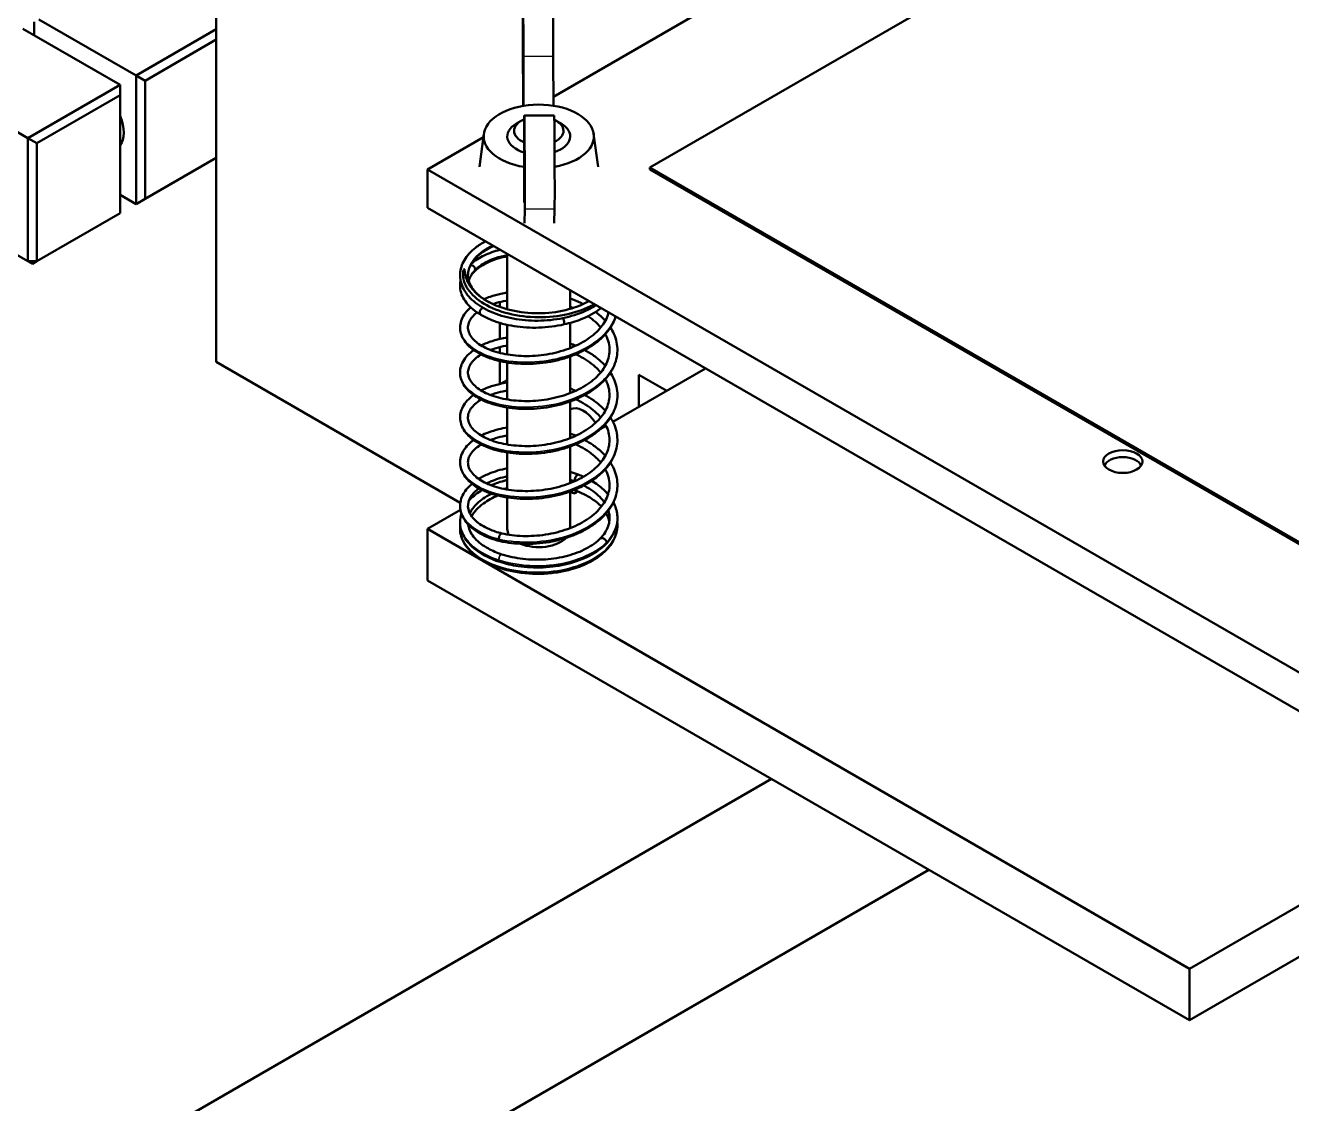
# Model space of a CAD drawing. Header units: millimetres. Extents: x -2015 to 3360, y -4745 to 2376.
# Drawn here: x 1466.3 to 1546.8, y 817.9 to 886.4 of the extents above; entities that cross this region are included whole.
import ezdxf

# ---------------------------------------------------------------- set-up
doc = ezdxf.new("R2010")
doc.units = ezdxf.units.MM
doc.header["$LTSCALE"] = 8
doc.layers.add('Visible (ISO)', color=7, linetype='Continuous', lineweight=50)
doc.layers.add('Visible Narrow (ISO)', color=7, linetype='Continuous', lineweight=35)

msp = doc.modelspace()

# ---------------------------------------------------------------- linework, layer by layer
at = {"layer": 'Visible (ISO)'}
for p, q in [((1698.667, 996.648), (1499.879, 881.878)), ((1705.632, 992.627), (1506.023, 877.382)), ((1478.452, 905.106), (1478.452, 865.016)), ((1466.886, 885.775), (1466.886, 886.632)), ((1467.172, 886.794), (1473.358, 883.222)), ((1466.147, 886.202), (1472.333, 882.63)), ((1473.358, 883.222), (1478.452, 886.163)), ((1478.452, 885.51), (1473.924, 882.896)), ((1497.944, 885.329), (1497.962, 881.297)), ((1497.98, 881.3), (1497.976, 884.439)), ((1499.876, 884.446), (1499.88, 881.307)), ((1473.358, 875.057), (1473.358, 883.222)), ((1473.358, 883.222), (1473.924, 882.896)), ((1466.482, 879.252), (1472.333, 882.63)), ((1472.333, 882.63), (1472.333, 881.977)), ((1473.924, 882.896), (1473.924, 875.384)), ((1466.482, 879.252), (1461.523, 882.115)), ((1472.333, 881.977), (1467.047, 878.926)), ((1472.333, 874.465), (1472.333, 881.977)), ((1498.035, 880.682), (1499.935, 880.688)), ((1497.841, 880.35), (1497.537, 880.175)), ((1500.062, 880.35), (1500.366, 880.175)), ((1466.482, 871.414), (1466.482, 879.252)), ((1467.047, 878.926), (1466.482, 879.252)), ((1495.435, 879.312), (1491.881, 877.26)), ((1495.462, 879.514), (1495.183, 877.427)), ((1498.023, 876.985), (1498.027, 879.778)), ((1502.441, 879.514), (1502.72, 877.427)), ((1467.047, 878.926), (1467.047, 871.414)), ((1473.924, 875.384), (1478.452, 877.998)), ((1491.881, 877.26), (1716.033, 747.845)), ((1491.881, 874.81), (1491.881, 877.26)), ((1506.023, 877.382), (1715.041, 756.706)), ((1506.023, 877.26), (1506.023, 877.382)), ((1506.023, 877.26), (1715.041, 756.583)), ((1472.333, 875.649), (1473.358, 875.057)), ((1473.358, 875.057), (1473.924, 875.384)), ((1467.047, 871.414), (1472.333, 874.465)), ((1491.881, 874.81), (1716.033, 745.396)), ((1498.059, 874.738), (1498.039, 873.831)), ((1499.939, 873.838), (1499.959, 874.745)), ((1463.957, 872.872), (1466.482, 871.414)), ((1496.952, 868.366), (1496.952, 871.882)), ((1467.047, 871.414), (1466.482, 871.414)), ((1466.765, 871.251), (1466.482, 871.414)), ((1466.765, 871.251), (1467.047, 871.414)), ((1500.952, 868.392), (1500.952, 869.573)), ((1496.483, 868.825), (1496.483, 868.513)), ((1496.483, 867.497), (1496.483, 866.479)), ((1496.952, 865.49), (1496.952, 867.375)), ((1500.952, 865.9), (1500.952, 867.504)), ((1496.483, 865.965), (1496.483, 865.587)), ((1500.952, 863.039), (1500.952, 865.366)), ((1478.452, 865.016), (1493.965, 856.059)), ((1496.483, 865.073), (1496.483, 863.618)), ((1496.952, 862.629), (1496.952, 864.983)), ((1509.558, 864.604), (1503.669, 861.204)), ((1496.952, 863.858), (1496.57, 863.637)), ((1505.322, 864.199), (1505.322, 862.158)), ((1507.089, 863.179), (1505.322, 864.199)), ((1500.952, 860.178), (1500.952, 862.505)), ((1496.952, 859.768), (1496.952, 862.122)), ((1503.236, 860.954), (1502.859, 860.736)), ((1496.952, 856.907), (1496.952, 859.261)), ((1500.994, 859.659), (1500.952, 859.635)), ((1500.952, 857.317), (1500.952, 859.644)), ((1535.231, 858.763), (1535.191, 858.74)), ((1536.919, 858.763), (1536.959, 858.74)), ((1500.952, 854.456), (1500.952, 856.783)), ((1501.26, 856.653), (1501.397, 856.788)), ((1496.952, 854.398), (1496.952, 856.401)), ((1493.975, 855.607), (1491.881, 854.398)), ((1491.881, 854.398), (1540.317, 826.433)), ((1491.881, 851.132), (1491.881, 854.398)), ((1491.881, 851.132), (1540.317, 823.167)), ((1263.491, 694.018), (1513.751, 838.505)), ((1540.317, 826.433), (1557.995, 836.639)), ((1560.824, 835.006), (1540.317, 823.167)), ((1271.623, 687.166), (1523.751, 832.732)), ((1540.317, 823.167), (1540.317, 826.433))]:
    msp.add_line(p, q, dxfattribs=at)
for centre, major_axis, ratio, start_param, end_param in [((1497.958, 885.764), (-0.011, 3), 0.005094, 4.254932, 7.999506), ((1499.858, 885.771), (-0.011, 3), 0.005094, 4.254932, 6.283185), ((1471.166, 880.405), (1, -1.732), 0.57735, 0.184804, 1.385992), ((1498.952, 879.359), (-3.5, 0), 0.57735, 4.718627, 7.585617), ((1498.045, 877.682), (-0.011, 3), 0.005094, 3.335887, 7.080461), ((1498.952, 879.359), (3.5, 0), 0.57735, 5.005071, 7.86022), ((1499.945, 877.688), (0.011, -3), 0.005094, 0.194295, 3.141593), ((1498.952, 879.359), (-2, 0), 0.57735, 5.497787, 7.372168), ((1498.952, 879.709), (-1.571, 0), 0.57735, 5.33997, 7.223515), ((1498.952, 879.709), (1.571, 0), 0.57735, 5.404756, 7.171802), ((1498.952, 879.359), (2, 0), 0.57735, 5.239525, 7.068583), ((1494.685, 870.95), (0.173, -0.18), 0.795718, 0.634179, 2.552714), ((1494.685, 870.95), (0.173, -0.18), 0.795718, 0.038478, 0.634179), ((1495.39, 868.237), (0.113, 0.223), 0.675353, 0.593399, 2.319547), ((1495.39, 868.237), (-0.113, -0.223), 0.675353, 5.46114, 6.236745), ((1500.492, 867.649), (-0.072, 0.24), 0.195713, 4.04847, 5.355451), ((1500.492, 867.649), (0.072, -0.24), 0.195713, 6.27164, 7.190062), ((1501.786, 860.525), (-0.85, 1.472), 0.57735, 4.7982, 6.265082), ((1536.075, 858.276), (-1.193, 0), 0.57735, 3.357425, 6.067353), ((1501.355, 857.632), (-0.103, -0.228), 0.342973, 5.435493, 5.90021), ((1501.355, 857.632), (0.103, 0.228), 0.342973, 0.020242, 2.293901), ((1494.854, 857.062), (-0.156, 0.196), 0.766793, 6.179931, 6.301182), ((1494.854, 857.062), (0.156, -0.196), 0.766793, 0.01948, 0.69916), ((1494.854, 857.062), (-0.156, 0.196), 0.766793, 3.840753, 4.020424), ((1501.355, 856.658), (0.103, 0.228), 0.342973, 1.013834, 1.746261), ((1496.548, 853.871), (0.055, 0.244), 0.477607, 0, 2.211599), ((1498.952, 854.398), (-2, 0), 0.57735, 0, 0.324525), ((1496.548, 853.871), (-0.055, -0.244), 0.477607, 5.353191, 6.283185), ((1498.952, 854.398), (-2, 0), 0.57735, 0.953442, 2.634634), ((1503.049, 853.623), (-0.19, 0.162), 0.632158, 3.703915, 6.234003), ((1503.049, 853.623), (0.19, -0.162), 0.632158, 6.238348, 6.845508), ((1496.548, 852.543), (0.056, 0.244), 0.477615, 6.239524, 6.239573)]:
    msp.add_ellipse(centre, major_axis=major_axis, ratio=ratio, start_param=start_param, end_param=end_param, dxfattribs=at)
msp.add_ellipse((1536.075, 858.684), major_axis=(-1.25, 0), ratio=0.57735, dxfattribs=at)
msp.add_rational_spline([(1498.025, 875.144), (1498.024, 876.095), (1498.023, 876.985)], [1.0011641669, 1.00133321642, 1.0004735734], degree=2, dxfattribs=at)
for points, knots in [([(1502.592, 868.626), (1502.43, 868.52), (1502.256, 868.422), (1501.653, 868.126), (1501.173, 867.959), (1500.167, 867.728), (1499.629, 867.659), (1498.564, 867.627), (1498.024, 867.662), (1497.007, 867.828), (1496.518, 867.961), (1495.646, 868.309), (1495.253, 868.528), (1494.61, 869.032), (1494.354, 869.323), (1494.022, 869.939), (1493.94, 870.273), (1493.965, 870.905), (1494.06, 871.211), (1494.39, 871.775), (1494.63, 872.04), (1495.114, 872.422), (1495.329, 872.56), (1495.563, 872.684)], [0.336949, 0.336949, 0.336949, 0.336949, 0.407154, 0.407154, 0.568232, 0.568232, 0.728537, 0.728537, 0.887849, 0.887849, 1.047063, 1.047063, 1.207135, 1.207135, 1.36834, 1.36834, 1.526427, 1.526427, 1.673627, 1.673627, 1.821885, 1.821885, 1.916762, 1.916762, 1.916762, 1.916762]), ([(1496.084, 872.383), (1495.87, 872.288), (1495.671, 872.181), (1495.194, 871.873), (1494.949, 871.651), (1494.605, 871.194), (1494.502, 870.955), (1494.456, 870.656), (1494.452, 870.593), (1494.452, 870.337), (1494.496, 870.143), (1494.709, 869.688), (1494.926, 869.423), (1495.385, 869.056), (1495.574, 868.933), (1495.783, 868.822)], [1.0520498, 1.0520498, 1.0520498, 1.0520498, 1.1352032, 1.1352032, 1.2769832, 1.2769832, 1.4190661, 1.4190661, 1.457601, 1.457601, 1.5738954, 1.5738954, 1.7342961, 1.7342961, 1.8226981, 1.8226981, 1.8226981, 1.8226981]), ([(1494.686, 871.291), (1494.912, 871.48), (1495.183, 871.65), (1495.791, 871.935), (1496.132, 872.054), (1496.496, 872.146)], [0.035591, 0.035591, 0.035591, 0.035591, 0.1631533, 0.1631533, 0.288728, 0.288728, 0.288728, 0.288728]), ([(1496.952, 871.734), (1496.775, 871.7), (1496.604, 871.66), (1496.043, 871.501), (1495.684, 871.35), (1495.182, 871.054), (1495.003, 870.916), (1494.862, 870.774)], [0.233465, 0.233465, 0.233465, 0.233465, 0.29249, 0.29249, 0.4368144, 0.4368144, 0.5408577, 0.5408577, 0.5408577, 0.5408577]), ([(1502.483, 868.689), (1502.463, 868.678), (1502.444, 868.667), (1501.957, 868.397), (1501.407, 868.193), (1500.204, 867.92), (1499.563, 867.852), (1498.273, 867.864), (1497.637, 867.943), (1496.457, 868.237), (1495.923, 868.449), (1495.031, 868.98), (1494.681, 869.294), (1494.196, 870.015), (1494.131, 870.36), (1494.144, 870.738), (1494.166, 870.832), (1494.189, 870.888), (1494.195, 870.9), (1494.202, 870.91), (1494.204, 870.912), (1494.207, 870.914), (1494.208, 870.914), (1494.21, 870.915), (1494.211, 870.915), (1494.212, 870.915), (1494.212, 870.915), (1494.214, 870.915), (1494.214, 870.915), (1494.215, 870.915), (1494.216, 870.914), (1494.218, 870.913), (1494.219, 870.912), (1494.223, 870.907), (1494.225, 870.903), (1494.232, 870.884), (1494.236, 870.859), (1494.253, 870.737), (1494.267, 870.588), (1494.443, 869.989), (1494.681, 869.684), (1495.195, 869.165), (1495.585, 868.903), (1496.516, 868.476), (1497.047, 868.317), (1498.185, 868.123), (1498.78, 868.091), (1499.957, 868.16), (1500.528, 868.26), (1501.451, 868.544), (1501.818, 868.702), (1502.138, 868.888)], [-2.429101, -2.429101, -2.429101, -2.429101, -2.423026, -2.423026, -2.280146, -2.280146, -2.13754, -2.13754, -1.99533, -1.99533, -1.853602, -1.853602, -1.712201, -1.712201, -1.557296, -1.557296, -1.480831, -1.480831, -1.467331, -1.467331, -1.463894, -1.463894, -1.462548, -1.462548, -1.46181, -1.46181, -1.461222, -1.461222, -1.460576, -1.460576, -1.459592, -1.459592, -1.457348, -1.457348, -1.451914, -1.451914, -1.432322, -1.432322, -1.373399, -1.373399, -1.241664, -1.241664, -1.063455, -1.063455, -0.885345, -0.885345, -0.707725, -0.707725, -0.530535, -0.530535, -0.393854, -0.393854, -0.393854, -0.393854]), ([(1495.271, 868.017), (1494.898, 868.23), (1494.587, 868.485), (1494.145, 869.041), (1494.005, 869.35), (1493.942, 869.837), (1493.95, 870.013), (1493.986, 870.186)], [0.0001633, 0.0001633, 0.0001633, 0.0001633, 0.1651561, 0.1651561, 0.3261348, 0.3261348, 0.4144641, 0.4144641, 0.4144641, 0.4144641]), ([(1496.952, 869.43), (1496.811, 869.408), (1496.672, 869.382), (1496.301, 869.3), (1496.076, 869.236), (1495.726, 869.115), (1495.595, 869.063), (1495.47, 869.007)], [22.9472858, 22.9472858, 22.9472858, 22.9472858, 23.0417474, 23.0417474, 23.2069597, 23.2069597, 23.313126, 23.313126, 23.313126, 23.313126]), ([(1496.952, 868.923), (1496.927, 868.919), (1496.902, 868.915), (1496.663, 868.871), (1496.458, 868.823), (1496.187, 868.744), (1496.112, 868.72), (1496.039, 868.694)], [22.9659114, 22.9659114, 22.9659114, 22.9659114, 22.9840755, 22.9840755, 23.1411214, 23.1411214, 23.2036029, 23.2036029, 23.2036029, 23.2036029]), ([(1501.766, 868.694), (1501.579, 868.791), (1501.384, 868.88), (1501.106, 868.99), (1501.029, 869.019), (1500.952, 869.047)], [21.9170719, 21.9170719, 21.9170719, 21.9170719, 22.0549206, 22.0549206, 22.1065545, 22.1065545, 22.1065545, 22.1065545]), ([(1494.624, 868.486), (1494.529, 868.405), (1494.443, 868.32), (1494.258, 868.106), (1494.168, 867.973), (1494.037, 867.703), (1493.993, 867.567), (1493.949, 867.299), (1493.946, 867.167), (1493.979, 866.907), (1494.014, 866.779), (1494.121, 866.525), (1494.195, 866.399), (1494.383, 866.152), (1494.499, 866.032), (1494.77, 865.803), (1494.927, 865.694), (1495.274, 865.494), (1495.465, 865.402), (1495.876, 865.241), (1496.095, 865.17), (1496.556, 865.052), (1496.797, 865.005), (1497.294, 864.933), (1497.551, 864.91), (1498.073, 864.888), (1498.339, 864.889), (1498.874, 864.917), (1499.143, 864.944), (1499.676, 865.022), (1499.941, 865.075), (1500.461, 865.204), (1500.716, 865.281), (1501.209, 865.459), (1501.447, 865.56), (1501.901, 865.784), (1502.117, 865.908), (1502.518, 866.175), (1502.705, 866.319), (1503.043, 866.624), (1503.195, 866.785), (1503.459, 867.12), (1503.571, 867.294), (1503.735, 867.615), (1503.794, 867.759), (1503.839, 867.906)], [23.59118, 23.59118, 23.59118, 23.59118, 23.704125, 23.704125, 23.863702, 23.863702, 24.012804, 24.012804, 24.152992, 24.152992, 24.292551, 24.292551, 24.439597, 24.439597, 24.596868, 24.596868, 24.76088, 24.76088, 24.927031, 24.927031, 25.093079, 25.093079, 25.258485, 25.258485, 25.423309, 25.423309, 25.587752, 25.587752, 25.75202, 25.75202, 25.916291, 25.916291, 26.080712, 26.080712, 26.245368, 26.245368, 26.410229, 26.410229, 26.575003, 26.575003, 26.738924, 26.738924, 26.900619, 26.900619, 27.027378, 27.027378, 27.027378, 27.027378]), ([(1495.026, 868.169), (1494.987, 868.138), (1494.949, 868.107), (1494.811, 867.984), (1494.725, 867.889), (1494.587, 867.695), (1494.536, 867.596), (1494.464, 867.389), (1494.448, 867.282), (1494.457, 867.058), (1494.485, 866.94), (1494.588, 866.715), (1494.657, 866.609), (1494.832, 866.407), (1494.935, 866.312), (1495.172, 866.133), (1495.306, 866.048), (1495.604, 865.89), (1495.768, 865.817), (1496.122, 865.686), (1496.313, 865.628), (1496.717, 865.53), (1496.93, 865.49), (1497.372, 865.429), (1497.602, 865.408), (1498.071, 865.388), (1498.31, 865.389), (1498.793, 865.413), (1499.036, 865.435), (1499.52, 865.503), (1499.76, 865.548), (1500.23, 865.659), (1500.461, 865.725), (1500.906, 865.878), (1501.121, 865.964), (1501.529, 866.154), (1501.722, 866.258), (1502.083, 866.481), (1502.25, 866.6), (1502.555, 866.851), (1502.693, 866.982), (1502.936, 867.256), (1503.041, 867.397), (1503.218, 867.689), (1503.289, 867.84), (1503.361, 868.049), (1503.378, 868.106), (1503.393, 868.164)], [23.554763, 23.554763, 23.554763, 23.554763, 23.608258, 23.608258, 23.764863, 23.764863, 23.928335, 23.928335, 24.110321, 24.110321, 24.308638, 24.308638, 24.483401, 24.483401, 24.64308, 24.64308, 24.798695, 24.798695, 24.95395, 24.95395, 25.109859, 25.109859, 25.266531, 25.266531, 25.423803, 25.423803, 25.581458, 25.581458, 25.739293, 25.739293, 25.897127, 25.897127, 26.05481, 26.05481, 26.212236, 26.212236, 26.369379, 26.369379, 26.526389, 26.526389, 26.683768, 26.683768, 26.842636, 26.842636, 27.004927, 27.004927, 27.06643, 27.06643, 27.06643, 27.06643]), ([(1500.564, 867.409), (1500.05, 867.288), (1499.502, 867.216), (1498.429, 867.179), (1497.891, 867.212), (1496.883, 867.373), (1496.4, 867.503), (1495.72, 867.774), (1495.484, 867.89), (1495.27, 868.018)], [0, 0, 0, 0, 0.1627201, 0.1627201, 0.3221322, 0.3221322, 0.4815829, 0.4815829, 0.5760475, 0.5760475, 0.5760475, 0.5760475]), ([(1502.909, 868.443), (1502.885, 868.423), (1502.86, 868.404), (1502.498, 868.13), (1502.091, 867.908), (1501.306, 867.599), (1500.941, 867.49), (1500.564, 867.409)], [0.2881911, 0.2881911, 0.2881911, 0.2881911, 0.3001972, 0.3001972, 0.4594779, 0.4594779, 0.5792349, 0.5792349, 0.5792349, 0.5792349]), ([(1501.122, 868.444), (1501.103, 868.452), (1501.083, 868.46), (1501.027, 868.483), (1500.989, 868.498), (1500.952, 868.513)], [22.0238353, 22.0238353, 22.0238353, 22.0238353, 22.03835626, 22.03835626, 22.06584872, 22.06584872, 22.06584872, 22.06584872]), ([(1502.889, 867.206), (1502.818, 867.293), (1502.74, 867.378), (1502.52, 867.593), (1502.369, 867.721), (1502.164, 867.87), (1502.124, 867.899), (1502.083, 867.927)], [21.4673828, 21.4673828, 21.4673828, 21.4673828, 21.566129, 21.566129, 21.7241955, 21.7241955, 21.7617619, 21.7617619, 21.7617619, 21.7617619]), ([(1503.181, 867.633), (1503.129, 867.692), (1503.075, 867.749), (1502.879, 867.943), (1502.727, 868.073), (1502.564, 868.197)], [21.5033031, 21.5033031, 21.5033031, 21.5033031, 21.5619744, 21.5619744, 21.7051486, 21.7051486, 21.7051486, 21.7051486]), ([(1494.816, 865.776), (1494.788, 865.756), (1494.76, 865.735), (1494.585, 865.6), (1494.456, 865.478), (1494.24, 865.221), (1494.154, 865.087), (1494.028, 864.818), (1493.987, 864.682), (1493.947, 864.414), (1493.947, 864.282), (1493.984, 864.023), (1494.022, 863.895), (1494.134, 863.641), (1494.21, 863.515), (1494.403, 863.27), (1494.522, 863.15), (1494.797, 862.922), (1494.956, 862.814), (1495.308, 862.616), (1495.501, 862.526), (1495.915, 862.367), (1496.136, 862.297), (1496.599, 862.182), (1496.841, 862.136), (1497.341, 862.068), (1497.598, 862.046), (1498.122, 862.026), (1498.388, 862.029), (1498.923, 862.06), (1499.191, 862.089), (1499.725, 862.17), (1499.989, 862.224), (1500.508, 862.356), (1500.762, 862.435), (1501.253, 862.616), (1501.49, 862.718), (1501.941, 862.945), (1502.155, 863.07), (1502.553, 863.34), (1502.738, 863.485), (1503.072, 863.792), (1503.221, 863.954), (1503.48, 864.291), (1503.59, 864.465), (1503.766, 864.821), (1503.833, 865.003), (1503.924, 865.367), (1503.948, 865.55), (1503.955, 865.914), (1503.937, 866.095), (1503.862, 866.454), (1503.804, 866.631), (1503.666, 866.942), (1503.593, 867.076), (1503.508, 867.206)], [17.235547, 17.235547, 17.235547, 17.235547, 17.265987, 17.265987, 17.430855, 17.430855, 17.589911, 17.589911, 17.738332, 17.738332, 17.878212, 17.878212, 18.018029, 18.018029, 18.165691, 18.165691, 18.323514, 18.323514, 18.487769, 18.487769, 18.653953, 18.653953, 18.819969, 18.819969, 18.985334, 18.985334, 19.150129, 19.150129, 19.314556, 19.314556, 19.478819, 19.478819, 19.643096, 19.643096, 19.807529, 19.807529, 19.972201, 19.972201, 20.137068, 20.137068, 20.301818, 20.301818, 20.465648, 20.465648, 20.627156, 20.627156, 20.784896, 20.784896, 20.938774, 20.938774, 21.090843, 21.090843, 21.244225, 21.244225, 21.365866, 21.365866, 21.365866, 21.365866]), ([(1495.292, 865.491), (1495.28, 865.483), (1495.268, 865.476), (1495.122, 865.385), (1495.004, 865.297), (1494.801, 865.113), (1494.717, 865.018), (1494.581, 864.824), (1494.531, 864.724), (1494.462, 864.517), (1494.447, 864.409), (1494.459, 864.185), (1494.489, 864.067), (1494.595, 863.843), (1494.665, 863.737), (1494.843, 863.536), (1494.946, 863.442), (1495.186, 863.263), (1495.321, 863.178), (1495.621, 863.022), (1495.786, 862.949), (1496.142, 862.819), (1496.334, 862.762), (1496.739, 862.665), (1496.953, 862.625), (1497.396, 862.565), (1497.626, 862.545), (1498.096, 862.527), (1498.336, 862.529), (1498.819, 862.554), (1499.062, 862.577), (1499.545, 862.647), (1499.785, 862.692), (1500.255, 862.805), (1500.485, 862.872), (1500.929, 863.026), (1501.143, 863.112), (1501.55, 863.304), (1501.742, 863.408), (1502.101, 863.632), (1502.267, 863.752), (1502.57, 864.004), (1502.707, 864.136), (1502.948, 864.41), (1503.052, 864.552), (1503.226, 864.845), (1503.296, 864.995), (1503.4, 865.304), (1503.432, 865.462), (1503.459, 865.783), (1503.451, 865.946), (1503.394, 866.269), (1503.345, 866.43), (1503.248, 866.653), (1503.216, 866.716), (1503.181, 866.779)], [17.162004, 17.162004, 17.162004, 17.162004, 17.1754, 17.1754, 17.330596, 17.330596, 17.487321, 17.487321, 17.651215, 17.651215, 17.834086, 17.834086, 18.032153, 18.032153, 18.206061, 18.206061, 18.36547, 18.36547, 18.521033, 18.521033, 18.676303, 18.676303, 18.83224, 18.83224, 18.988937, 18.988937, 19.146226, 19.146226, 19.303891, 19.303891, 19.461729, 19.461729, 19.61956, 19.61956, 19.777235, 19.777235, 19.934651, 19.934651, 20.091784, 20.091784, 20.248796, 20.248796, 20.406205, 20.406205, 20.565157, 20.565157, 20.727612, 20.727612, 20.895634, 20.895634, 21.068374, 21.068374, 21.239844, 21.239844, 21.30887, 21.30887, 21.30887, 21.30887]), ([(1496.952, 866.569), (1496.796, 866.544), (1496.643, 866.515), (1496.26, 866.428), (1496.035, 866.363), (1495.636, 866.221), (1495.457, 866.145), (1495.292, 866.061)], [16.6641004, 16.6641004, 16.6641004, 16.6641004, 16.7685886, 16.7685886, 16.9338387, 16.9338387, 17.0817053, 17.0817053, 17.0817053, 17.0817053]), ([(1501.304, 866.049), (1501.249, 866.072), (1501.193, 866.095), (1501.076, 866.141), (1501.014, 866.164), (1500.952, 866.186)], [15.74367874, 15.74367874, 15.74367874, 15.74367874, 15.78175578, 15.78175578, 15.82336932, 15.82336932, 15.82336932, 15.82336932]), ([(1496.952, 866.062), (1496.919, 866.057), (1496.886, 866.051), (1496.641, 866.006), (1496.436, 865.957), (1496.118, 865.862), (1495.997, 865.82), (1495.881, 865.776)], [16.6827261, 16.6827261, 16.6827261, 16.6827261, 16.7064817, 16.7064817, 16.8635067, 16.8635067, 16.9663574, 16.9663574, 16.9663574, 16.9663574]), ([(1502.889, 864.346), (1502.814, 864.437), (1502.731, 864.527), (1502.505, 864.746), (1502.352, 864.874), (1502.02, 865.113), (1501.84, 865.226), (1501.538, 865.39), (1501.423, 865.448), (1501.304, 865.503)], [15.1841975, 15.1841975, 15.1841975, 15.1841975, 15.2885939, 15.2885939, 15.4466044, 15.4466044, 15.6037211, 15.6037211, 15.6948051, 15.6948051, 15.6948051, 15.6948051]), ([(1503.181, 864.772), (1503.12, 864.841), (1503.056, 864.908), (1502.829, 865.129), (1502.651, 865.276), (1502.277, 865.543), (1502.081, 865.664), (1501.875, 865.776)], [15.2201176, 15.2201176, 15.2201176, 15.2201176, 15.2886652, 15.2886652, 15.452212, 15.452212, 15.606822, 15.606822, 15.606822, 15.606822]), ([(1494.816, 862.915), (1494.779, 862.888), (1494.742, 862.86), (1494.561, 862.717), (1494.433, 862.594), (1494.224, 862.336), (1494.14, 862.202), (1494.02, 861.932), (1493.981, 861.796), (1493.946, 861.529), (1493.948, 861.398), (1493.99, 861.138), (1494.03, 861.01), (1494.147, 860.757), (1494.226, 860.632), (1494.423, 860.387), (1494.545, 860.268), (1494.825, 860.041), (1494.986, 859.934), (1495.342, 859.738), (1495.537, 859.649), (1495.955, 859.493), (1496.177, 859.425), (1496.643, 859.312), (1496.886, 859.268), (1497.387, 859.202), (1497.645, 859.182), (1498.17, 859.165), (1498.436, 859.17), (1498.972, 859.204), (1499.24, 859.234), (1499.773, 859.319), (1500.037, 859.374), (1500.555, 859.509), (1500.808, 859.589), (1501.297, 859.773), (1501.533, 859.877), (1501.981, 860.107), (1502.193, 860.233), (1502.587, 860.505), (1502.77, 860.651), (1503.1, 860.96), (1503.247, 861.123), (1503.501, 861.462), (1503.608, 861.637), (1503.779, 861.994), (1503.844, 862.175), (1503.929, 862.54), (1503.951, 862.722), (1503.952, 863.086), (1503.933, 863.267), (1503.853, 863.625), (1503.792, 863.803), (1503.654, 864.102), (1503.586, 864.225), (1503.508, 864.346)], [10.952362, 10.952362, 10.952362, 10.952362, 10.992893, 10.992893, 11.157565, 11.157565, 11.316077, 11.316077, 11.463825, 11.463825, 11.603433, 11.603433, 11.743538, 11.743538, 11.891825, 11.891825, 12.050185, 12.050185, 12.214665, 12.214665, 12.380875, 12.380875, 12.546855, 12.546855, 12.712182, 12.712182, 12.876948, 12.876948, 13.041359, 13.041359, 13.205618, 13.205618, 13.369901, 13.369901, 13.534347, 13.534347, 13.699034, 13.699034, 13.863907, 13.863907, 14.02863, 14.02863, 14.192364, 14.192364, 14.353678, 14.353678, 14.511165, 14.511165, 14.664855, 14.664855, 14.816914, 14.816914, 14.970466, 14.970466, 15.08268, 15.08268, 15.08268, 15.08268]), ([(1495.292, 862.63), (1495.275, 862.62), (1495.259, 862.609), (1495.109, 862.515), (1494.992, 862.426), (1494.792, 862.242), (1494.709, 862.147), (1494.575, 861.953), (1494.526, 861.853), (1494.46, 861.645), (1494.446, 861.537), (1494.461, 861.312), (1494.493, 861.194), (1494.602, 860.97), (1494.674, 860.865), (1494.853, 860.665), (1494.958, 860.571), (1495.199, 860.393), (1495.336, 860.309), (1495.638, 860.153), (1495.804, 860.081), (1496.162, 859.952), (1496.355, 859.895), (1496.762, 859.799), (1496.976, 859.76), (1497.421, 859.702), (1497.651, 859.683), (1498.121, 859.666), (1498.362, 859.668), (1498.845, 859.695), (1499.088, 859.72), (1499.571, 859.79), (1499.811, 859.837), (1500.28, 859.951), (1500.509, 860.019), (1500.952, 860.174), (1501.166, 860.261), (1501.571, 860.454), (1501.762, 860.559), (1502.119, 860.784), (1502.285, 860.904), (1502.585, 861.157), (1502.721, 861.289), (1502.959, 861.564), (1503.062, 861.707), (1503.234, 862), (1503.303, 862.151), (1503.404, 862.46), (1503.435, 862.618), (1503.458, 862.939), (1503.449, 863.102), (1503.39, 863.425), (1503.339, 863.586), (1503.242, 863.803), (1503.213, 863.861), (1503.181, 863.919)], [10.878819, 10.878819, 10.878819, 10.878819, 10.897728, 10.897728, 11.052932, 11.052932, 11.209783, 11.209783, 11.374115, 11.374115, 11.557876, 11.557876, 11.755614, 11.755614, 11.928695, 11.928695, 12.087846, 12.087846, 12.243362, 12.243362, 12.398647, 12.398647, 12.554612, 12.554612, 12.711333, 12.711333, 12.868639, 12.868639, 13.026314, 13.026314, 13.184154, 13.184154, 13.341982, 13.341982, 13.49965, 13.49965, 13.657055, 13.657055, 13.81418, 13.81418, 13.971195, 13.971195, 14.128633, 14.128633, 14.287672, 14.287672, 14.450295, 14.450295, 14.61853, 14.61853, 14.791349, 14.791349, 14.962653, 14.962653, 15.025685, 15.025685, 15.025685, 15.025685]), ([(1496.952, 863.708), (1496.781, 863.681), (1496.614, 863.649), (1496.218, 863.556), (1495.995, 863.49), (1495.611, 863.349), (1495.446, 863.278), (1495.292, 863.2)], [10.3809149, 10.3809149, 10.3809149, 10.3809149, 10.4954318, 10.4954318, 10.6607202, 10.6607202, 10.79852, 10.79852, 10.79852, 10.79852]), ([(1496.952, 863.201), (1496.911, 863.195), (1496.871, 863.188), (1496.619, 863.14), (1496.415, 863.09), (1496.105, 862.996), (1495.99, 862.957), (1495.881, 862.915)], [10.3995409, 10.3995409, 10.3995409, 10.3995409, 10.4288828, 10.4288828, 10.5858865, 10.5858865, 10.6831717, 10.6831717, 10.6831717, 10.6831717]), ([(1501.304, 863.188), (1501.234, 863.217), (1501.164, 863.246), (1501.046, 863.291), (1500.999, 863.308), (1500.952, 863.325)], [9.4604936, 9.4604936, 9.4604936, 9.4604936, 9.50859031, 9.50859031, 9.54018414, 9.54018414, 9.54018414, 9.54018414]), ([(1502.889, 861.485), (1502.81, 861.581), (1502.722, 861.676), (1502.489, 861.899), (1502.336, 862.026), (1502.001, 862.265), (1501.821, 862.377), (1501.524, 862.537), (1501.415, 862.591), (1501.304, 862.642)], [8.9010122, 8.9010122, 8.9010122, 8.9010122, 9.0110511, 9.0110511, 9.1690077, 9.1690077, 9.3261114, 9.3261114, 9.4116197, 9.4116197, 9.4116197, 9.4116197]), ([(1503.181, 861.912), (1503.112, 861.99), (1503.038, 862.066), (1502.797, 862.295), (1502.617, 862.441), (1502.251, 862.698), (1502.068, 862.811), (1501.875, 862.915)], [8.9369322, 8.9369322, 8.9369322, 8.9369322, 9.0153655, 9.0153655, 9.1790171, 9.1790171, 9.3236366, 9.3236366, 9.3236366, 9.3236366]), ([(1494.816, 860.054), (1494.769, 860.02), (1494.723, 859.986), (1494.537, 859.834), (1494.412, 859.71), (1494.207, 859.451), (1494.126, 859.317), (1494.012, 859.046), (1493.975, 858.911), (1493.946, 858.644), (1493.95, 858.513), (1493.996, 858.254), (1494.038, 858.126), (1494.16, 857.873), (1494.241, 857.748), (1494.444, 857.504), (1494.568, 857.385), (1494.854, 857.16), (1495.017, 857.054), (1495.377, 856.861), (1495.574, 856.773), (1495.995, 856.619), (1496.218, 856.553), (1496.686, 856.443), (1496.931, 856.4), (1497.434, 856.337), (1497.693, 856.318), (1498.218, 856.305), (1498.485, 856.311), (1499.021, 856.348), (1499.289, 856.379), (1499.821, 856.467), (1500.085, 856.524), (1500.601, 856.662), (1500.853, 856.744), (1501.34, 856.93), (1501.575, 857.036), (1502.02, 857.268), (1502.23, 857.396), (1502.621, 857.67), (1502.802, 857.818), (1503.127, 858.129), (1503.272, 858.293), (1503.522, 858.632), (1503.626, 858.808), (1503.792, 859.166), (1503.854, 859.347), (1503.934, 859.712), (1503.953, 859.895), (1503.95, 860.258), (1503.928, 860.439), (1503.843, 860.797), (1503.78, 860.974), (1503.643, 861.262), (1503.58, 861.374), (1503.508, 861.485)], [4.669176, 4.669176, 4.669176, 4.669176, 4.719795, 4.719795, 4.884252, 4.884252, 5.042201, 5.042201, 5.189287, 5.189287, 5.328656, 5.328656, 5.469079, 5.469079, 5.617998, 5.617998, 5.776877, 5.776877, 5.941566, 5.941566, 6.107796, 6.107796, 6.273739, 6.273739, 6.439027, 6.439027, 6.603765, 6.603765, 6.768162, 6.768162, 6.932418, 6.932418, 7.096707, 7.096707, 7.261166, 7.261166, 7.425868, 7.425868, 7.590745, 7.590745, 7.755438, 7.755438, 7.919071, 7.919071, 8.080185, 8.080185, 8.237419, 8.237419, 8.390929, 8.390929, 8.542991, 8.542991, 8.696721, 8.696721, 8.799495, 8.799495, 8.799495, 8.799495]), ([(1495.292, 859.769), (1495.27, 859.756), (1495.249, 859.743), (1495.096, 859.645), (1494.98, 859.556), (1494.782, 859.371), (1494.7, 859.276), (1494.569, 859.081), (1494.521, 858.981), (1494.457, 858.773), (1494.446, 858.664), (1494.464, 858.439), (1494.497, 858.321), (1494.609, 858.098), (1494.682, 857.993), (1494.864, 857.794), (1494.97, 857.7), (1495.213, 857.523), (1495.351, 857.439), (1495.655, 857.284), (1495.822, 857.213), (1496.182, 857.085), (1496.376, 857.029), (1496.784, 856.934), (1496.999, 856.896), (1497.445, 856.839), (1497.676, 856.821), (1498.147, 856.805), (1498.387, 856.808), (1498.871, 856.837), (1499.114, 856.862), (1499.597, 856.934), (1499.836, 856.981), (1500.304, 857.097), (1500.533, 857.166), (1500.975, 857.322), (1501.188, 857.41), (1501.591, 857.604), (1501.782, 857.709), (1502.137, 857.936), (1502.302, 858.056), (1502.6, 858.31), (1502.734, 858.443), (1502.971, 858.718), (1503.072, 858.861), (1503.242, 859.155), (1503.309, 859.306), (1503.408, 859.616), (1503.438, 859.774), (1503.458, 860.096), (1503.448, 860.259), (1503.385, 860.582), (1503.333, 860.742), (1503.237, 860.953), (1503.21, 861.006), (1503.181, 861.058)], [4.595633, 4.595633, 4.595633, 4.595633, 4.620056, 4.620056, 4.775271, 4.775271, 4.932254, 4.932254, 5.097041, 5.097041, 5.281696, 5.281696, 5.479027, 5.479027, 5.651307, 5.651307, 5.810214, 5.810214, 5.965686, 5.965686, 6.120987, 6.120987, 6.276981, 6.276981, 6.433726, 6.433726, 6.591049, 6.591049, 6.748733, 6.748733, 6.906575, 6.906575, 7.0644, 7.0644, 7.22206, 7.22206, 7.379455, 7.379455, 7.536572, 7.536572, 7.693589, 7.693589, 7.85106, 7.85106, 8.010187, 8.010187, 8.172981, 8.172981, 8.341427, 8.341427, 8.514316, 8.514316, 8.68545, 8.68545, 8.7425, 8.7425, 8.7425, 8.7425]), ([(1496.952, 860.847), (1496.766, 860.818), (1496.584, 860.782), (1496.177, 860.684), (1495.956, 860.616), (1495.587, 860.478), (1495.435, 860.412), (1495.292, 860.34)], [4.0977295, 4.0977295, 4.0977295, 4.0977295, 4.222277, 4.222277, 4.3876042, 4.3876042, 4.5153348, 4.5153348, 4.5153348, 4.5153348]), ([(1496.952, 860.341), (1496.904, 860.333), (1496.856, 860.324), (1496.597, 860.274), (1496.394, 860.224), (1496.092, 860.131), (1495.984, 860.094), (1495.881, 860.054)], [4.1163557, 4.1163557, 4.1163557, 4.1163557, 4.1512843, 4.1512843, 4.3082665, 4.3082665, 4.3999859, 4.3999859, 4.3999859, 4.3999859]), ([(1501.304, 860.327), (1501.22, 860.363), (1501.135, 860.397), (1501.016, 860.441), (1500.984, 860.453), (1500.952, 860.465)], [3.17730849, 3.17730849, 3.17730849, 3.17730849, 3.2354241, 3.2354241, 3.25699895, 3.25699895, 3.25699895, 3.25699895]), ([(1502.889, 858.624), (1502.805, 858.725), (1502.713, 858.824), (1502.473, 859.052), (1502.319, 859.178), (1501.983, 859.416), (1501.801, 859.527), (1501.509, 859.683), (1501.408, 859.733), (1501.304, 859.781)], [2.617827, 2.617827, 2.617827, 2.617827, 2.7335064, 2.7335064, 2.891411, 2.891411, 3.0485027, 3.0485027, 3.1284343, 3.1284343, 3.1284343, 3.1284343]), ([(1503.181, 859.051), (1503.103, 859.139), (1503.019, 859.224), (1502.765, 859.461), (1502.584, 859.607), (1502.226, 859.853), (1502.055, 859.957), (1501.875, 860.054)], [2.6537467, 2.6537467, 2.6537467, 2.6537467, 2.7420748, 2.7420748, 2.9058258, 2.9058258, 3.0404511, 3.0404511, 3.0404511, 3.0404511]), ([(1495.137, 857.579), (1495.331, 857.7), (1495.545, 857.809), (1496.13, 858.055), (1496.53, 858.175), (1496.952, 858.26)], [0.0747592, 0.0747592, 0.0747592, 0.0747592, 0.1639542, 0.1639542, 0.3021022, 0.3021022, 0.3021022, 0.3021022]), ([(1496.493, 853.628), (1496.729, 853.574), (1496.975, 853.532), (1497.481, 853.472), (1497.74, 853.455), (1498.267, 853.445), (1498.534, 853.452), (1499.069, 853.492), (1499.338, 853.525), (1499.87, 853.616), (1500.133, 853.675), (1500.647, 853.816), (1500.899, 853.899), (1501.383, 854.088), (1501.617, 854.195), (1502.059, 854.43), (1502.268, 854.559), (1502.655, 854.836), (1502.834, 854.984), (1503.155, 855.297), (1503.297, 855.462), (1503.542, 855.803), (1503.644, 855.98), (1503.804, 856.338), (1503.864, 856.52), (1503.939, 856.885), (1503.955, 857.067), (1503.947, 857.431), (1503.922, 857.611), (1503.832, 857.969), (1503.767, 858.146), (1503.631, 858.422), (1503.573, 858.524), (1503.508, 858.624)], [0, 0, 0, 0, 0.16587, 0.16587, 0.330582, 0.330582, 0.494964, 0.494964, 0.659217, 0.659217, 0.823513, 0.823513, 0.987986, 0.987986, 1.152702, 1.152702, 1.317583, 1.317583, 1.482243, 1.482243, 1.645768, 1.645768, 1.806678, 1.806678, 1.963659, 1.963659, 2.116998, 2.116998, 2.269074, 2.269074, 2.42299, 2.42299, 2.51631, 2.51631, 2.51631, 2.51631]), ([(1496.604, 854.115), (1496.809, 854.068), (1497.023, 854.031), (1497.469, 853.976), (1497.701, 853.958), (1498.172, 853.944), (1498.413, 853.948), (1498.897, 853.978), (1499.14, 854.004), (1499.622, 854.078), (1499.861, 854.126), (1500.329, 854.243), (1500.558, 854.312), (1500.998, 854.47), (1501.21, 854.559), (1501.612, 854.754), (1501.802, 854.86), (1502.155, 855.088), (1502.318, 855.209), (1502.615, 855.463), (1502.748, 855.596), (1502.982, 855.873), (1503.083, 856.016), (1503.25, 856.31), (1503.316, 856.461), (1503.411, 856.771), (1503.44, 856.93), (1503.458, 857.252), (1503.446, 857.415), (1503.38, 857.738), (1503.327, 857.898), (1503.231, 858.103), (1503.207, 858.15), (1503.181, 858.197)], [0, 0, 0, 0, 0.156121, 0.156121, 0.31346, 0.31346, 0.471153, 0.471153, 0.628998, 0.628998, 0.786819, 0.786819, 0.944471, 0.944471, 1.101855, 1.101855, 1.258964, 1.258964, 1.415984, 1.415984, 1.573489, 1.573489, 1.732708, 1.732708, 1.895675, 1.895675, 2.064332, 2.064332, 2.237282, 2.237282, 2.408239, 2.408239, 2.459315, 2.459315, 2.459315, 2.459315]), ([(1496.952, 857.749), (1496.564, 857.665), (1496.2, 857.549), (1495.802, 857.372), (1495.721, 857.334), (1495.644, 857.293)], [0.4479981, 0.4479981, 0.4479981, 0.4479981, 0.5778721, 0.5778721, 0.6119927, 0.6119927, 0.6119927, 0.6119927]), ([(1495.934, 857.174), (1496.226, 857.3), (1496.543, 857.407), (1496.9, 857.498), (1496.926, 857.504), (1496.952, 857.511)], [0.9660014, 0.9660014, 0.9660014, 0.9660014, 1.0751482, 1.0751482, 1.0836628, 1.0836628, 1.0836628, 1.0836628]), ([(1500.952, 857.456), (1501.006, 857.441), (1501.061, 857.425), (1501.127, 857.406), (1501.139, 857.402), (1501.151, 857.398)], [1.49379174, 1.49379174, 1.49379174, 1.49379174, 1.5117117, 1.5117117, 1.51569814, 1.51569814, 1.51569814, 1.51569814]), ([(1502.311, 857.455), (1502.455, 857.371), (1502.592, 857.282), (1502.964, 857.01), (1503.18, 856.811), (1503.358, 856.599)], [0.1055754, 0.1055754, 0.1055754, 0.1055754, 0.1634173, 0.1634173, 0.2746346, 0.2746346, 0.2746346, 0.2746346]), ([(1496.492, 853.628), (1496.017, 853.747), (1495.581, 853.915), (1494.857, 854.32), (1494.558, 854.562), (1494.129, 855.098), (1493.994, 855.401), (1493.954, 855.76), (1493.952, 855.812), (1493.952, 856.022), (1493.978, 856.18), (1494.116, 856.598), (1494.28, 856.852), (1494.562, 857.139), (1494.627, 857.198), (1494.696, 857.256)], [0, 0, 0, 0, 0.1643773, 0.1643773, 0.3266776, 0.3266776, 0.4884743, 0.4884743, 0.5158717, 0.5158717, 0.59838, 0.59838, 0.7422293, 0.7422293, 0.7813123, 0.7813123, 0.7813123, 0.7813123]), ([(1495.013, 856.869), (1494.784, 856.677), (1494.624, 856.469), (1494.449, 856.059), (1494.429, 855.855), (1494.53, 855.413), (1494.679, 855.165), (1495.148, 854.732), (1495.451, 854.539), (1496.05, 854.278), (1496.318, 854.187), (1496.605, 854.115)], [0, 0, 0, 0, 0.1448348, 0.1448348, 0.2918327, 0.2918327, 0.4618398, 0.4618398, 0.6134064, 0.6134064, 0.7143089, 0.7143089, 0.7143089, 0.7143089]), ([(1494.509, 856.194), (1494.532, 856.22), (1494.555, 856.245), (1494.79, 856.493), (1495.052, 856.698), (1495.353, 856.878)], [0.7452554, 0.7452554, 0.7452554, 0.7452554, 0.7596002, 0.7596002, 0.8886308, 0.8886308, 0.8886308, 0.8886308]), ([(1495.957, 856.636), (1495.938, 856.627), (1495.92, 856.619), (1495.554, 856.437), (1495.254, 856.231), (1494.82, 855.814), (1494.667, 855.602), (1494.572, 855.39)], [2.509866, 2.509866, 2.509866, 2.509866, 2.5172161, 2.5172161, 2.6595635, 2.6595635, 2.7881471, 2.7881471, 2.7881471, 2.7881471]), ([(1494.679, 855.214), (1494.847, 855.507), (1495.104, 855.779), (1495.701, 856.212), (1496.01, 856.38), (1496.354, 856.521)], [-0.8759276, -0.8759276, -0.8759276, -0.8759276, -0.715718, -0.715718, -0.5884721, -0.5884721, -0.5884721, -0.5884721]), ([(1502.933, 855.817), (1502.768, 855.995), (1502.564, 856.166), (1502.017, 856.524), (1501.643, 856.705), (1501.215, 856.854), (1501.195, 856.861), (1501.174, 856.867)], [1.6956212, 1.6956212, 1.6956212, 1.6956212, 1.8028246, 1.8028246, 1.9449545, 1.9449545, 1.9519999, 1.9519999, 1.9519999, 1.9519999]), ([(1503.122, 856.087), (1503.086, 856.14), (1503.047, 856.192), (1502.793, 856.504), (1502.5, 856.754), (1502.043, 857.035), (1501.93, 857.099), (1501.811, 857.159)], [0.4201239, 0.4201239, 0.4201239, 0.4201239, 0.4495055, 0.4495055, 0.5991456, 0.5991456, 0.6452464, 0.6452464, 0.6452464, 0.6452464]), ([(1503.697, 856.099), (1503.832, 855.839), (1503.917, 855.564), (1503.949, 855.225), (1503.952, 855.161), (1503.952, 854.905), (1503.924, 854.712), (1503.777, 854.2), (1503.602, 853.886), (1503.323, 853.552), (1503.28, 853.504), (1503.236, 853.457)], [0.3585559, 0.3585559, 0.3585559, 0.3585559, 0.4841237, 0.4841237, 0.5130833, 0.5130833, 0.600303, 0.600303, 0.7507016, 0.7507016, 0.7762669, 0.7762669, 0.7762669, 0.7762669]), ([(1496.488, 852.301), (1496.015, 852.452), (1495.58, 852.653), (1494.859, 853.121), (1494.56, 853.394), (1494.134, 853.985), (1494, 854.312), (1493.955, 854.708), (1493.952, 854.775), (1493.952, 855.021), (1493.98, 855.203), (1494.035, 855.379)], [0, 0, 0, 0, 0.163152, 0.163152, 0.3240141, 0.3240141, 0.4839127, 0.4839127, 0.5158441, 0.5158441, 0.6029423, 0.6029423, 0.6029423, 0.6029423]), ([(1502.863, 853.79), (1503.099, 854.037), (1503.267, 854.304), (1503.454, 854.839), (1503.476, 855.113), (1503.413, 855.447), (1503.397, 855.51), (1503.377, 855.574)], [0.0001468, 0.0001468, 0.0001468, 0.0001468, 0.1453537, 0.1453537, 0.2919185, 0.2919185, 0.3263991, 0.3263991, 0.3263991, 0.3263991]), ([(1494.009, 853.981), (1493.971, 854.129), (1493.952, 854.279), (1493.952, 854.498), (1493.956, 854.566), (1493.964, 854.634)], [0, 0, 0, 0, 0.0725242, 0.0725242, 0.1053892, 0.1053892, 0.1053892, 0.1053892]), ([(1494.46, 854.695), (1494.464, 854.663), (1494.469, 854.631), (1494.526, 854.332), (1494.667, 854.059), (1495.107, 853.567), (1495.401, 853.341), (1496.008, 853.01), (1496.298, 852.887), (1496.609, 852.786)], [2.9277813, 2.9277813, 2.9277813, 2.9277813, 2.9473598, 2.9473598, 3.1085661, 3.1085661, 3.258987, 3.258987, 3.3682441, 3.3682441, 3.3682441, 3.3682441]), ([(1503.938, 854.863), (1503.947, 854.787), (1503.952, 854.711), (1503.952, 854.315), (1503.868, 853.991), (1503.556, 853.392), (1503.324, 853.11), (1502.729, 852.593), (1502.35, 852.356), (1501.591, 852.011), (1501.221, 851.882), (1500.835, 851.784)], [2.0275623, 2.0275623, 2.0275623, 2.0275623, 2.0629005, 2.0629005, 2.2121349, 2.2121349, 2.3610831, 2.3610831, 2.5190547, 2.5190547, 2.6441542, 2.6441542, 2.6441542, 2.6441542]), ([(1494.009, 853.981), (1494.029, 853.905), (1494.054, 853.83), (1494.231, 853.391), (1494.5, 853.046), (1495.253, 852.436), (1495.73, 852.177), (1496.829, 851.781), (1497.441, 851.647), (1498.721, 851.524), (1499.377, 851.536), (1500.292, 851.663), (1500.569, 851.716), (1500.835, 851.784)], [-2.9473004, -2.9473004, -2.9473004, -2.9473004, -2.9240291, -2.9240291, -2.8105318, -2.8105318, -2.6970771, -2.6970771, -2.5836314, -2.5836314, -2.4699073, -2.4699073, -2.418757, -2.418757, -2.418757, -2.418757]), ([(1503.234, 853.456), (1502.951, 853.168), (1502.588, 852.908), (1501.763, 852.481), (1501.291, 852.308), (1500.296, 852.061), (1499.76, 851.984), (1498.696, 851.936), (1498.154, 851.962), (1497.24, 852.096), (1496.85, 852.185), (1496.488, 852.301)], [0, 0, 0, 0, 0.1625035, 0.1625035, 0.3232492, 0.3232492, 0.4836675, 0.4836675, 0.6430298, 0.6430298, 0.7677515, 0.7677515, 0.7677515, 0.7677515]), ([(1496.609, 852.786), (1497.022, 852.651), (1497.482, 852.553), (1498.418, 852.446), (1498.906, 852.435), (1499.857, 852.5), (1500.332, 852.577), (1501.208, 852.808), (1501.619, 852.966), (1502.326, 853.338), (1502.631, 853.557), (1502.864, 853.791)], [0, 0, 0, 0, 0.1450566, 0.1450566, 0.2880779, 0.2880779, 0.4318178, 0.4318178, 0.5752614, 0.5752614, 0.7187067, 0.7187067, 0.7187067, 0.7187067])]:
    msp.add_open_spline(points, degree=3, knots=knots, dxfattribs=at)
for points in [[(1494.864, 870.776), (1494.682, 870.583), (1494.561, 870.38), (1494.5, 870.181)], [(1500.952, 858.041), (1501.125, 857.986), (1501.293, 857.926), (1501.456, 857.86)], [(1501.205, 857.422), (1501.123, 857.455), (1501.038, 857.486), (1500.952, 857.515)], [(1501.456, 857.86), (1501.571, 857.817), (1501.683, 857.77), (1501.793, 857.721)], [(1494.695, 857.255), (1494.701, 857.26), (1494.707, 857.266), (1494.713, 857.271)], [(1495.151, 856.983), (1495.104, 856.946), (1495.058, 856.909), (1495.016, 856.871)], [(1496.952, 856.997), (1496.887, 856.979), (1496.823, 856.961), (1496.759, 856.943)], [(1500.952, 856.746), (1501.056, 856.717), (1501.159, 856.686), (1501.26, 856.653)], [(1501.81, 857.159), (1501.814, 857.157), (1501.819, 857.155), (1501.823, 857.153)], [(1503.433, 854.862), (1503.404, 855.042), (1503.339, 855.225), (1503.239, 855.402)], [(1494.468, 854.635), (1494.471, 854.65), (1494.473, 854.664), (1494.476, 854.678)]]:
    msp.add_open_spline(points, degree=3, dxfattribs=at)
at = {"layer": 'Visible Narrow (ISO)'}
for p, q in [((1497.976, 884.439), (1499.876, 884.446)), ((1498.059, 874.738), (1499.959, 874.745))]:
    msp.add_line(p, q, dxfattribs=at)
for major_axis, start_param, end_param in [((0.055, 0.244), 6.239465, 8.494784), ((-0.055, -0.244), 5.353191, 6.242137)]:
    msp.add_ellipse((1496.548, 852.543), major_axis=major_axis, ratio=0.477607, start_param=start_param, end_param=end_param, dxfattribs=at)
for points, knots in [([(1496.003, 872.43), (1495.526, 872.2), (1495.133, 871.914), (1494.868, 871.592), (1494.595, 871.261), (1494.46, 870.895), (1494.46, 870.529)], [2.349219, 2.349219, 2.349219, 2.349219, 2.7704456, 2.7704456, 2.7704456, 3.203959, 3.203959, 3.203959, 3.203959]), ([(1496.955, 871.834), (1496.42, 871.729), (1495.935, 871.564), (1495.545, 871.351), (1495.293, 871.213), (1495.079, 871.056), (1494.91, 870.887)], [0.5229204, 0.5229204, 0.5229204, 0.5229204, 0.9210632, 0.9210632, 0.9210632, 1.1780972, 1.1780972, 1.1780972, 1.1780972]), ([(1493.956, 867.206), (1493.954, 867.021), (1493.995, 866.836), (1494.082, 866.656), (1494.42, 865.952), (1495.447, 865.35), (1496.795, 865.114), (1498.159, 864.875), (1499.822, 865.02), (1501.176, 865.546), (1502.506, 866.063), (1503.509, 866.938), (1503.832, 867.91)], [24.092429, 24.092429, 24.092429, 24.092429, 24.321086, 24.321086, 24.321086, 25.217265, 25.217265, 25.217265, 26.124234, 26.124234, 26.124234, 27.015048, 27.015048, 27.015048, 27.015048]), ([(1493.956, 864.345), (1493.954, 864.172), (1493.99, 863.999), (1494.065, 863.831), (1494.383, 863.121), (1495.397, 862.509), (1496.742, 862.263), (1498.085, 862.017), (1499.728, 862.145), (1501.082, 862.649), (1502.433, 863.153), (1503.468, 864.024), (1503.815, 864.999), (1503.906, 865.254), (1503.949, 865.515), (1503.947, 865.775)], [17.809244, 17.809244, 17.809244, 17.809244, 18.022912, 18.022912, 18.022912, 18.922346, 18.922346, 18.922346, 19.820139, 19.820139, 19.820139, 20.716443, 20.716443, 20.716443, 20.950837, 20.950837, 20.950837, 20.950837]), ([(1493.955, 861.484), (1493.954, 861.327), (1493.983, 861.169), (1494.046, 861.015), (1494.334, 860.306), (1495.316, 859.684), (1496.64, 859.421), (1497.963, 859.159), (1499.599, 859.264), (1500.965, 859.746), (1502.329, 860.228), (1503.395, 861.081), (1503.781, 862.048), (1503.894, 862.331), (1503.948, 862.623), (1503.946, 862.915)], [11.526059, 11.526059, 11.526059, 11.526059, 11.720538, 11.720538, 11.720538, 12.616209, 12.616209, 12.616209, 13.511226, 13.511226, 13.511226, 14.405626, 14.405626, 14.405626, 14.667651, 14.667651, 14.667651, 14.667651]), ([(1493.955, 858.623), (1493.953, 858.473), (1493.981, 858.322), (1494.038, 858.174), (1494.317, 857.458), (1495.299, 856.829), (1496.63, 856.563), (1497.959, 856.297), (1499.607, 856.402), (1500.979, 856.89), (1502.349, 857.378), (1503.415, 858.239), (1503.791, 859.214), (1503.898, 859.489), (1503.948, 859.771), (1503.946, 860.054)], [5.242873, 5.242873, 5.242873, 5.242873, 5.429379, 5.429379, 5.429379, 6.330683, 6.330683, 6.330683, 7.231066, 7.231066, 7.231066, 8.130569, 8.130569, 8.130569, 8.384466, 8.384466, 8.384466, 8.384466]), ([(1496.422, 853.747), (1497.727, 853.443), (1499.387, 853.507), (1500.793, 853.966), (1502.198, 854.425), (1503.319, 855.271), (1503.747, 856.245), (1503.883, 856.554), (1503.948, 856.873), (1503.945, 857.193)], [0, 0, 0, 0, 0.907667, 0.907667, 0.907667, 1.814171, 1.814171, 1.814171, 2.101281, 2.101281, 2.101281, 2.101281]), ([(1496.422, 853.747), (1495.123, 854.079), (1494.204, 854.766), (1493.999, 855.519), (1493.967, 855.634), (1493.952, 855.749), (1493.953, 855.865)], [0, 0, 0, 0, 0.903278, 0.903278, 0.903278, 1.040312, 1.040312, 1.040312, 1.040312]), ([(1503.945, 854.635), (1503.947, 854.325), (1503.868, 854.015), (1503.705, 853.72), (1503.238, 852.872), (1502.086, 852.163), (1500.67, 851.844), (1499.265, 851.528), (1497.63, 851.601), (1496.352, 852.031), (1495.068, 852.462), (1494.171, 853.245), (1493.989, 854.087), (1493.964, 854.201), (1493.952, 854.315), (1493.952, 854.43)], [4.181904, 4.181904, 4.181904, 4.181904, 4.497064, 4.497064, 4.497064, 5.401946, 5.401946, 5.401946, 6.299424, 6.299424, 6.299424, 7.201659, 7.201659, 7.201659, 7.323497, 7.323497, 7.323497, 7.323497]), ([(1496.422, 852.419), (1495.136, 852.835), (1494.221, 853.599), (1494.005, 854.431), (1493.969, 854.567), (1493.953, 854.704), (1493.954, 854.84)], [0, 0, 0, 0, 0.894665, 0.894665, 0.894665, 1.040312, 1.040312, 1.040312, 1.040312]), ([(1503.264, 853.55), (1502.503, 852.781), (1501.126, 852.231), (1499.635, 852.093), (1498.533, 851.99), (1497.382, 852.108), (1496.422, 852.419)], [0, 0, 0, 0, 0.903278, 0.903278, 0.903278, 1.570796, 1.570796, 1.570796, 1.570796])]:
    msp.add_open_spline(points, degree=3, knots=knots, dxfattribs=at)
for points in [[(1494.91, 870.887), (1494.703, 870.67), (1494.568, 870.434), (1494.503, 870.193)], [(1503.951, 855.097), (1503.949, 854.558), (1503.712, 854.019), (1503.264, 853.55)]]:
    msp.add_open_spline(points, degree=3, dxfattribs=at)

doc.saveas('drawing.dxf')
